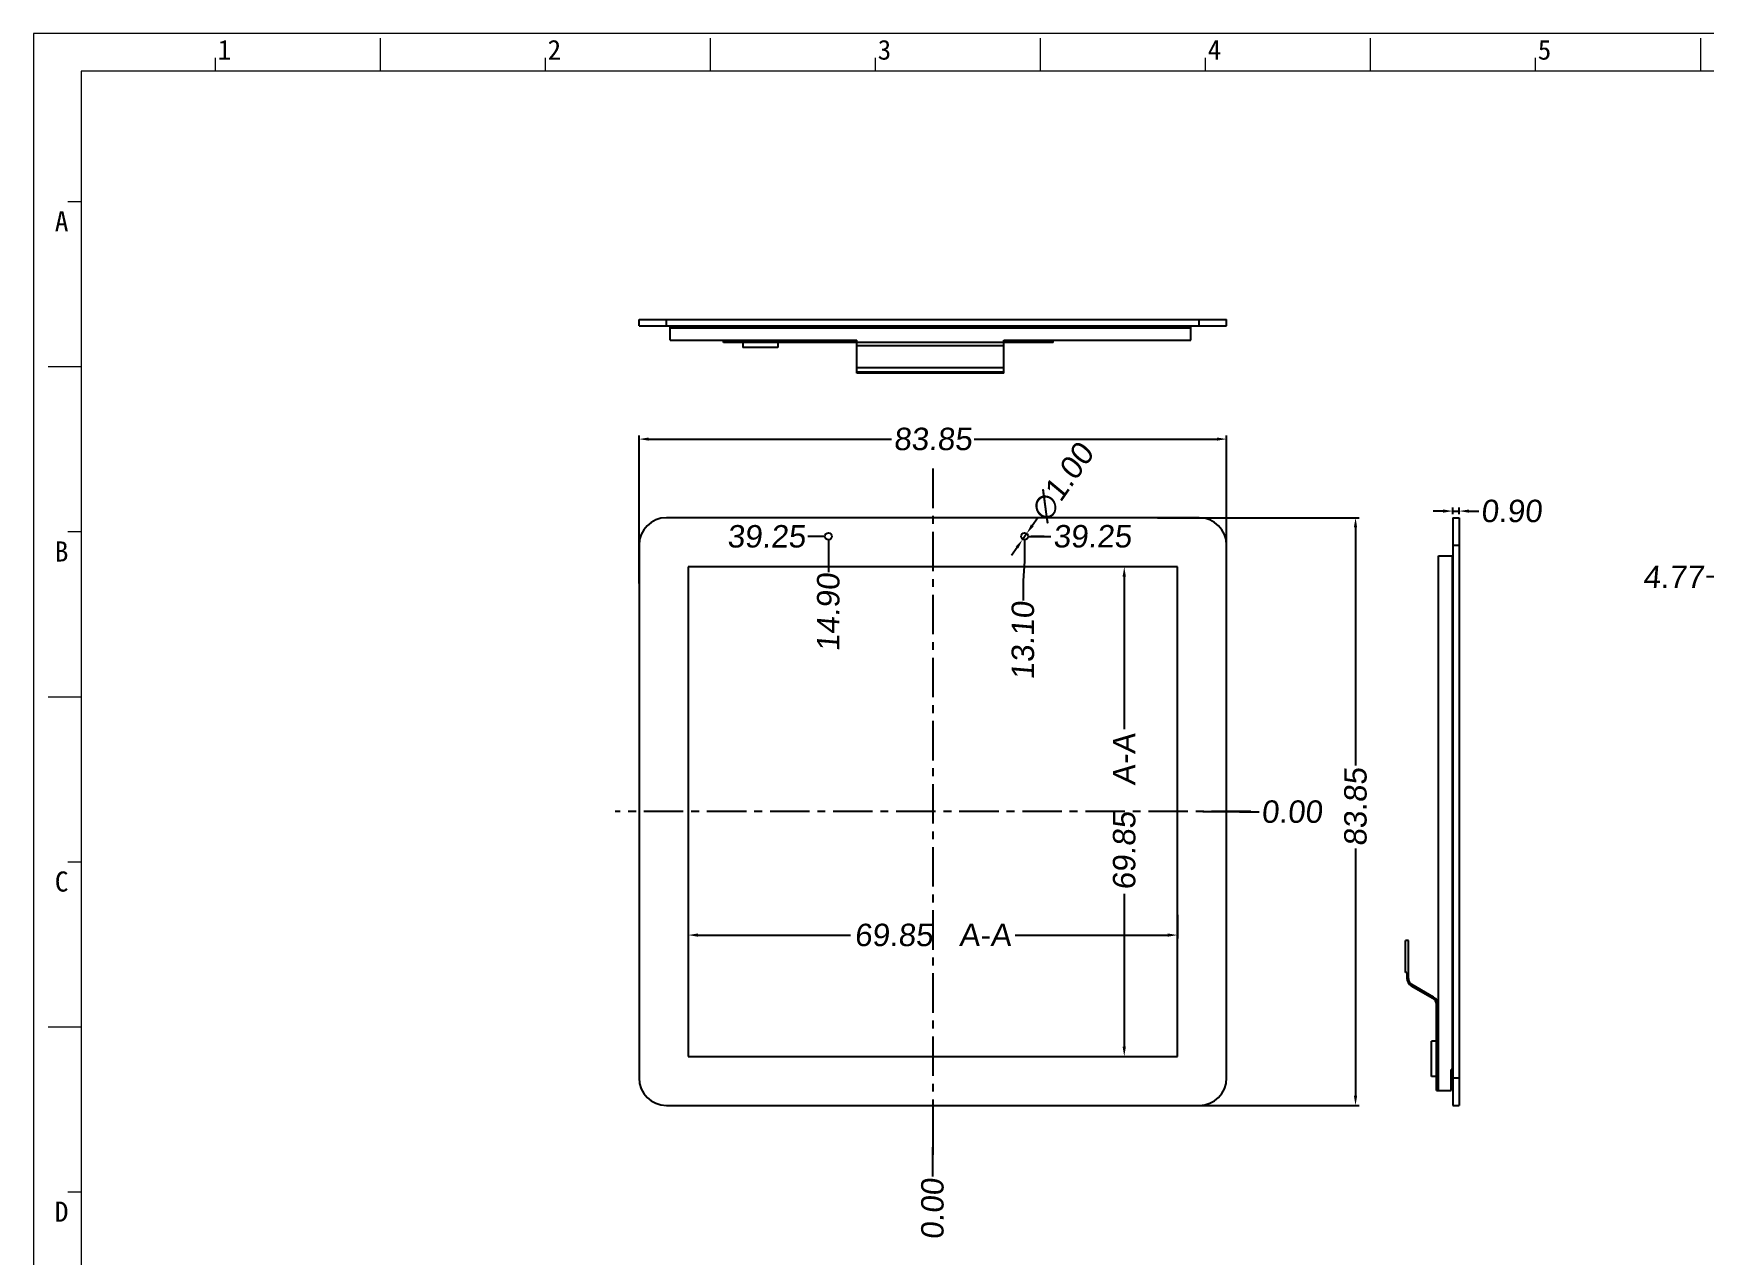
# Model space of a CAD drawing. Extents: x -144 to 4730, y -3845 to 502.
# Drawn here: x 1230.8 to 1469.1, y -3492.7 to -3318.5 of the extents above; entities that cross this region are included whole.
import ezdxf

# ---------------------------------------------------------------- set-up
doc = ezdxf.new("R2010")
doc.units = 0
doc.header["$LTSCALE"] = 15
doc.header["$MEASUREMENT"] = 0
doc.linetypes.add('CENTER', pattern=[0.6, 0.375, -0.075, 0.075, -0.075])
doc.layers.get('0').update_dxf_attribs({"linetype": 'CONTINUOUS'})
doc.layers.get('Defpoints').update_dxf_attribs({"linetype": 'CONTINUOUS'})
doc.layers.add('02___PRT_ALL_AXES', color=7, linetype='CONTINUOUS')
doc.layers.add('轮廊线', color=7, linetype='CONTINUOUS', lineweight=13)
doc.styles.get("Standard").update_dxf_attribs({"font": 'txt', "width": 0.8})
doc.styles.add('标准', font='arial.ttf', dxfattribs={"oblique": 5})
doc.dimstyles.new('MSTD', dxfattribs={"dimtxt": 3.2, "dimasz": 1.4, "dimexe": 0.5, "dimexo": 0.5, "dimgap": 0.5, "dimtad": 0, "dimzin": 1, "dimdsep": 46, "dimtxsty": '标准', "dimcen": 0, "dimclrd": 5, "dimclre": 5, "dimclrt": 3, "dimadec": 1, "dimazin": 2, "dimtfac": 0.5, "dimtmove": 0, "dimatfit": 3, "dimfxl": 0, "dimlwd": -1, "dimarcsym": 0})

# ---------------------------------------------------------------- blocks, each defined once
blk = doc.blocks.new('A4h')
at = {"layer": '轮廊线', "color": 7, "lineweight": 13}
for p, q in [((0, 175.72), (-257.52, 175.72)), ((-257.52, 175.72), (-257.52, 0)), ((-223.31, 172.01), (-223.31, 175.26)), ((-190.8, 172.01), (-190.8, 175.26)), ((-158.28, 172.01), (-158.28, 175.26)), ((-125.77, 172.01), (-125.77, 175.26)), ((-93.25, 172.01), (-93.25, 175.26)), ((-239.57, 172.01), (-239.57, 173.31)), ((-207.06, 172.01), (-207.06, 173.31)), ((-174.54, 172.01), (-174.54, 173.31)), ((-142.03, 172.01), (-142.03, 173.31)), ((-109.51, 172.01), (-109.51, 173.31)), ((-4.81, 172.01), (-252.81, 172.01)), ((-252.81, 172.01), (-252.81, 3.71)), ((-252.81, 159.12), (-254.11, 159.12)), ((-252.81, 142.86), (-256.06, 142.86)), ((-252.81, 126.61), (-254.11, 126.61)), ((-252.81, 110.35), (-256.06, 110.35)), ((-252.81, 94.09), (-254.11, 94.09)), ((-252.81, 77.83), (-256.06, 77.83)), ((-252.81, 61.58), (-254.11, 61.58))]:
    blk.add_line(p, q, dxfattribs=at)
at = {"layer": '轮廊线', "color": 7}
for s, height, p in [('1', 1.95, (-239.36, 173.13)), ('2', 1.95, (-206.85, 173.13)), ('3', 1.95, (-174.33, 173.13)), ('4', 1.95, (-141.82, 173.13)), ('5', 1.95, (-109.3, 173.13)), ('A', 1.98, (-255.41, 156.22)), ('B', 1.98, (-255.41, 123.7)), ('C', 1.98, (-255.41, 91.19)), ('D', 1.98, (-255.41, 58.67))]:
    blk.add_text(s, height=height, dxfattribs=at).set_placement(p)
blk = doc.blocks.new('*D347')
at = {"color": 5, "lineweight": -2}
blk.add_line((1344.2, -3390.8), (1344.2, -3395.4), dxfattribs=at)
at = {"layer": 'Defpoints', "color": 0, "lineweight": -3}
for p in [(1344.2, -3390.3), (1344.2, -3395.4), (1359.1, -3429.55)]:
    blk.add_point(p, dxfattribs=at)
at = {"color": 3, "lineweight": -2, "insert": (1344.2, -3401.14), "char_height": 3.2, "attachment_point": 5, "rotation": 90, "style": '标准'}
blk.add_mtext('14.90', dxfattribs=at)
blk = doc.blocks.new('*D350')
at = {"color": 5, "lineweight": -2}
blk.add_line((1343.7, -3390.3), (1341.25, -3390.3), dxfattribs=at)
at = {"layer": 'Defpoints', "color": 0, "lineweight": -3}
for p in [(1341.25, -3390.3), (1344.2, -3390.3), (1359.1, -3429.55)]:
    blk.add_point(p, dxfattribs=at)
at = {"color": 3, "lineweight": -2, "insert": (1335.34, -3390.3), "char_height": 3.2, "attachment_point": 5, "style": '标准'}
blk.add_mtext('39.25', dxfattribs=at)
blk = doc.blocks.new('*D352')
at = {"color": 5, "lineweight": -2}
for p, q in [((1470.89, -3393.55), (1470.89, -3396.56)), ((1475.66, -3393.4), (1475.66, -3396.56))]:
    blk.add_line(p, q, dxfattribs=at)
at = {"color": 5}
for p, q in [((1470.89, -3396.06), (1469.49, -3396.06)), ((1474.26, -3396.06), (1472.29, -3396.06))]:
    blk.add_line(p, q, dxfattribs=at)
for points in [[(1472.29, -3396.29), (1472.29, -3395.82), (1470.89, -3396.06)], [(1474.26, -3395.82), (1474.26, -3396.29), (1475.66, -3396.06)]]:
    blk.add_solid(points, dxfattribs=at)
at = {"layer": 'Defpoints', "color": 0, "lineweight": -3}
for p in [(1470.89, -3393.05), (1475.66, -3392.9), (1470.89, -3396.06)]:
    blk.add_point(p, dxfattribs=at)
at = {"color": 3, "lineweight": -2, "insert": (1464.77, -3396.06), "char_height": 3.2, "attachment_point": 5, "style": '标准'}
blk.add_mtext('4.77', dxfattribs=at)
blk = doc.blocks.new('*D358')
at = {"color": 5, "lineweight": -2}
for p, q in [((1317.18, -3397.03), (1317.18, -3375.91)), ((1401.03, -3401.29), (1401.03, -3375.91))]:
    blk.add_line(p, q, dxfattribs=at)
at = {"color": 5}
for p, q in [((1318.58, -3376.41), (1353.19, -3376.41)), ((1365.02, -3376.41), (1399.63, -3376.41))]:
    blk.add_line(p, q, dxfattribs=at)
for points in [[(1318.58, -3376.64), (1318.58, -3376.18), (1317.18, -3376.41)], [(1399.63, -3376.18), (1399.63, -3376.64), (1401.03, -3376.41)]]:
    blk.add_solid(points, dxfattribs=at)
at = {"layer": 'Defpoints', "color": 0, "lineweight": -3}
for p in [(1401.03, -3376.41), (1317.18, -3397.53), (1401.03, -3401.79)]:
    blk.add_point(p, dxfattribs=at)
at = {"color": 3, "lineweight": -2, "insert": (1359.1, -3376.41), "char_height": 3.2, "attachment_point": 5, "style": '标准'}
blk.add_mtext('83.85', dxfattribs=at)
blk = doc.blocks.new('*D359')
at = {"color": 5, "lineweight": -2}
for p, q in [((1391.18, -3387.62), (1419.92, -3387.62)), ((1392.3, -3471.47), (1419.92, -3471.47))]:
    blk.add_line(p, q, dxfattribs=at)
at = {"color": 5}
for p, q in [((1419.42, -3389.02), (1419.42, -3422.98)), ((1419.42, -3434.81), (1419.42, -3470.07))]:
    blk.add_line(p, q, dxfattribs=at)
for points in [[(1419.18, -3389.02), (1419.65, -3389.02), (1419.42, -3387.62)], [(1419.65, -3470.07), (1419.18, -3470.07), (1419.42, -3471.47)]]:
    blk.add_solid(points, dxfattribs=at)
at = {"layer": 'Defpoints', "color": 0, "lineweight": -3}
for p in [(1390.68, -3387.62), (1391.8, -3471.47), (1419.42, -3471.47)]:
    blk.add_point(p, dxfattribs=at)
at = {"color": 3, "lineweight": -2, "insert": (1419.42, -3428.89), "char_height": 3.2, "attachment_point": 5, "rotation": 90, "style": '标准'}
blk.add_mtext('83.85', dxfattribs=at)
blk = doc.blocks.new('*D360')
at = {"color": 5, "lineweight": -2}
for p, q in [((1397.65, -3429.55), (1400.06, -3429.55)), ((1400.06, -3429.55), (1402.86, -3429.57)), ((1402.86, -3429.57), (1405.66, -3429.57))]:
    blk.add_line(p, q, dxfattribs=at)
at = {"layer": 'Defpoints', "color": 0, "lineweight": -3}
for p in [(1359.1, -3429.55), (1397.15, -3429.55), (1405.66, -3429.57)]:
    blk.add_point(p, dxfattribs=at)
at = {"color": 3, "lineweight": -2, "insert": (1410.32, -3429.57), "char_height": 3.2, "attachment_point": 5, "style": '标准'}
blk.add_mtext('0.00', dxfattribs=at)
blk = doc.blocks.new('*D361')
at = {"color": 5, "lineweight": -2}
for p, q in [((1359.1, -3472.8), (1359.1, -3475.99)), ((1359.1, -3475.99), (1359.06, -3478.79)), ((1359.06, -3478.79), (1359.06, -3481.59))]:
    blk.add_line(p, q, dxfattribs=at)
at = {"layer": 'Defpoints', "color": 0, "lineweight": -3}
for p in [(1359.1, -3429.55), (1359.1, -3472.3), (1359.06, -3481.59)]:
    blk.add_point(p, dxfattribs=at)
at = {"color": 3, "lineweight": -2, "insert": (1359.06, -3486.24), "char_height": 3.2, "attachment_point": 5, "rotation": 90, "style": '标准'}
blk.add_mtext('0.00', dxfattribs=at)
blk = doc.blocks.new('*D362')
at = {"color": 5, "lineweight": -2}
for p, q in [((1372.7, -3390.3), (1375, -3390.3)), ((1375, -3390.3), (1373.14, -3390.29)), ((1373.14, -3390.29), (1375.94, -3390.29))]:
    blk.add_line(p, q, dxfattribs=at)
at = {"layer": 'Defpoints', "color": 0, "lineweight": -3}
for p in [(1372.2, -3390.3), (1375.94, -3390.29), (1359.1, -3429.55)]:
    blk.add_point(p, dxfattribs=at)
at = {"color": 3, "lineweight": -2, "insert": (1381.85, -3390.29), "char_height": 3.2, "attachment_point": 5, "style": '标准'}
blk.add_mtext('39.25', dxfattribs=at)
blk = doc.blocks.new('*D363')
at = {"color": 5, "lineweight": -2}
for p, q in [((1372.2, -3390.8), (1372.2, -3393.84)), ((1372.2, -3393.84), (1371.97, -3396.64)), ((1371.97, -3396.64), (1371.97, -3399.44))]:
    blk.add_line(p, q, dxfattribs=at)
at = {"layer": 'Defpoints', "color": 0, "lineweight": -3}
for p in [(1372.2, -3390.3), (1371.97, -3399.44), (1359.1, -3429.55)]:
    blk.add_point(p, dxfattribs=at)
at = {"color": 3, "lineweight": -2, "insert": (1371.97, -3405.18), "char_height": 3.2, "attachment_point": 5, "rotation": 90, "style": '标准'}
blk.add_mtext('13.10', dxfattribs=at)
blk = doc.blocks.new('*D364')
at = {"color": 5}
for p, q in [((1373.29, -3388.74), (1374.09, -3387.59)), ((1371.92, -3390.71), (1372.49, -3389.88)), ((1371.12, -3391.85), (1370.32, -3393))]:
    blk.add_line(p, q, dxfattribs=at)
for points in [[(1373.48, -3388.87), (1373.1, -3388.6), (1372.49, -3389.88)], [(1370.93, -3391.72), (1371.31, -3391.99), (1371.92, -3390.71)]]:
    blk.add_solid(points, dxfattribs=at)
at = {"layer": 'Defpoints', "color": 0, "lineweight": -3}
for p in [(1371.92, -3390.71), (1372.49, -3389.88)]:
    blk.add_point(p, dxfattribs=at)
at = {"color": 3, "lineweight": -2, "insert": (1377.6, -3382.55), "char_height": 3.2, "attachment_point": 5, "rotation": 55.139, "style": '标准'}
blk.add_mtext('∅1.00', dxfattribs=at)
blk = doc.blocks.new('*D365')
at = {"color": 5, "lineweight": -2}
for p, q in [((1324.18, -3444.27), (1324.18, -3447.66)), ((1394.03, -3444.27), (1394.03, -3447.66))]:
    blk.add_line(p, q, dxfattribs=at)
at = {"color": 5}
for p, q in [((1325.58, -3447.16), (1347.36, -3447.16)), ((1370.84, -3447.16), (1392.63, -3447.16))]:
    blk.add_line(p, q, dxfattribs=at)
for points in [[(1325.58, -3447.39), (1325.58, -3446.93), (1324.18, -3447.16)], [(1392.63, -3446.93), (1392.63, -3447.39), (1394.03, -3447.16)]]:
    blk.add_solid(points, dxfattribs=at)
at = {"layer": 'Defpoints', "color": 0, "lineweight": -3}
for p in [(1324.18, -3443.77), (1394.03, -3443.77), (1394.03, -3447.16)]:
    blk.add_point(p, dxfattribs=at)
at = {"color": 3, "lineweight": -2, "insert": (1359.1, -3447.16), "char_height": 3.2, "attachment_point": 5, "style": '标准'}
blk.add_mtext('69.85   A-A', dxfattribs=at)
blk = doc.blocks.new('*D366')
at = {"color": 5, "lineweight": -2}
for p, q in [((1387.41, -3394.62), (1385.92, -3394.62)), ((1385.57, -3464.47), (1386.92, -3464.47))]:
    blk.add_line(p, q, dxfattribs=at)
at = {"color": 5}
for p, q in [((1386.42, -3396.02), (1386.42, -3417.8)), ((1386.42, -3441.29), (1386.42, -3463.07))]:
    blk.add_line(p, q, dxfattribs=at)
for points in [[(1386.18, -3396.02), (1386.65, -3396.02), (1386.42, -3394.62)], [(1386.65, -3463.07), (1386.18, -3463.07), (1386.42, -3464.47)]]:
    blk.add_solid(points, dxfattribs=at)
at = {"layer": 'Defpoints', "color": 0, "lineweight": -3}
for p in [(1387.91, -3394.62), (1385.07, -3464.47), (1386.42, -3464.47)]:
    blk.add_point(p, dxfattribs=at)
at = {"color": 3, "lineweight": -2, "insert": (1386.42, -3429.55), "char_height": 3.2, "attachment_point": 5, "rotation": 90, "style": '标准'}
blk.add_mtext('69.85   A-A', dxfattribs=at)
blk = doc.blocks.new('*D376')
at = {"color": 5, "lineweight": -2}
for p, q in [((1433.31, -3387.12), (1433.31, -3386.18)), ((1434.21, -3387.12), (1434.21, -3386.18))]:
    blk.add_line(p, q, dxfattribs=at)
at = {"color": 5}
for p, q in [((1431.91, -3386.68), (1430.51, -3386.68)), ((1433.31, -3386.68), (1434.21, -3386.68)), ((1435.61, -3386.68), (1437.01, -3386.68))]:
    blk.add_line(p, q, dxfattribs=at)
for points in [[(1431.91, -3386.45), (1431.91, -3386.91), (1433.31, -3386.68)], [(1435.61, -3386.91), (1435.61, -3386.45), (1434.21, -3386.68)]]:
    blk.add_solid(points, dxfattribs=at)
at = {"layer": 'Defpoints', "color": 0, "lineweight": -3}
for p in [(1433.31, -3387.62), (1434.21, -3386.68), (1434.21, -3387.62)]:
    blk.add_point(p, dxfattribs=at)
at = {"color": 3, "lineweight": -2, "insert": (1441.66, -3386.68), "char_height": 3.2, "attachment_point": 5, "style": '标准'}
blk.add_mtext('0.90', dxfattribs=at)

msp = doc.modelspace()

# ---------------------------------------------------------------- linework, layer by layer
at = {"color": 7, "linetype": 'Continuous'}
for p, q in [((1317.178, -3360.27), (1317.178, -3359.37)), ((1317.178, -3359.37), (1401.028, -3359.37)), ((1321.103, -3360.27), (1321.103, -3359.37)), ((1397.103, -3360.27), (1397.103, -3359.37)), ((1401.028, -3360.27), (1401.028, -3359.37)), ((1317.178, -3360.27), (1401.028, -3360.27)), ((1321.603, -3362.32), (1321.603, -3360.32)), ((1321.603, -3360.32), (1395.903, -3360.32)), ((1321.603, -3360.52), (1395.903, -3360.52)), ((1321.603, -3362.32), (1348.253, -3362.32)), ((1329.253, -3362.62), (1329.253, -3362.42)), ((1348.253, -3362.42), (1329.253, -3362.42)), ((1376.253, -3362.62), (1329.253, -3362.62)), ((1332.003, -3362.32), (1332.003, -3362.42)), ((1332.003, -3362.62), (1332.003, -3363.32)), ((1337.003, -3362.32), (1337.003, -3362.42)), ((1337.003, -3362.62), (1337.003, -3363.32)), ((1339.753, -3362.62), (1339.753, -3362.42)), ((1341.253, -3362.62), (1341.253, -3362.42)), ((1348.253, -3362.42), (1348.253, -3362.32)), ((1348.253, -3367.02), (1348.253, -3362.62)), ((1369.253, -3362.42), (1369.253, -3362.32)), ((1369.253, -3362.32), (1395.903, -3362.32)), ((1376.253, -3362.42), (1369.253, -3362.42)), ((1369.253, -3367.02), (1369.253, -3362.62)), ((1376.253, -3362.62), (1376.253, -3362.42)), ((1395.903, -3362.32), (1395.903, -3360.32)), ((1337.003, -3363.32), (1332.003, -3363.32)), ((1369.253, -3363.12), (1348.253, -3363.12)), ((1348.253, -3366.22), (1369.253, -3366.22)), ((1348.253, -3366.82), (1369.253, -3366.82)), ((1369.253, -3367.02), (1348.253, -3367.02)), ((1397.103, -3387.62), (1321.103, -3387.62)), ((1433.307, -3387.62), (1433.307, -3471.47)), ((1433.307, -3387.62), (1434.207, -3387.62)), ((1434.207, -3387.62), (1434.207, -3471.47)), ((1317.178, -3391.545), (1317.178, -3467.545)), ((1401.028, -3467.545), (1401.028, -3391.545)), ((1431.257, -3469.345), (1431.257, -3393.045)), ((1431.257, -3393.045), (1433.257, -3393.045)), ((1433.257, -3466.345), (1433.257, -3393.045)), ((1433.307, -3391.545), (1434.207, -3391.545)), ((1324.178, -3394.62), (1324.178, -3464.47)), ((1394.028, -3394.62), (1324.178, -3394.62)), ((1394.028, -3464.47), (1394.028, -3394.62)), ((1426.957, -3447.92), (1426.557, -3447.92)), ((1426.557, -3452.52), (1426.557, -3447.92)), ((1426.957, -3453.343), (1426.957, -3447.92)), ((1426.757, -3452.52), (1426.557, -3452.52)), ((1426.757, -3452.52), (1426.757, -3453.343)), ((1427.357, -3454.382), (1430.457, -3456.172)), ((1430.557, -3455.999), (1427.457, -3454.209)), ((1430.957, -3469.345), (1430.957, -3457.038)), ((1430.957, -3457.345), (1431.157, -3457.345)), ((1431.157, -3469.345), (1431.157, -3457.038)), ((1430.957, -3459.345), (1431.157, -3459.345)), ((1430.957, -3462.316), (1430.257, -3462.316)), ((1430.257, -3467.316), (1430.257, -3462.316)), ((1431.257, -3462.316), (1431.157, -3462.316)), ((1324.178, -3464.47), (1394.028, -3464.47)), ((1430.957, -3467.316), (1430.257, -3467.316)), ((1431.257, -3467.316), (1431.157, -3467.316)), ((1433.257, -3466.345), (1433.057, -3466.345)), ((1433.057, -3469.345), (1433.057, -3466.345)), ((1430.957, -3469.345), (1433.057, -3469.345)), ((1431.257, -3469.145), (1431.157, -3469.145)), ((1433.307, -3467.545), (1434.207, -3467.545)), ((1321.103, -3471.47), (1397.103, -3471.47)), ((1433.307, -3471.47), (1434.207, -3471.47))]:
    msp.add_line(p, q, dxfattribs=at)
at = {"color": 1, "linetype": 'CENTER'}
for p, q in [((1359.103, -3380.617), (1359.103, -3478.954)), ((1404.5, -3429.545), (1313.8, -3429.545))]:
    msp.add_line(p, q, dxfattribs=at)
at = {"color": 7, "linetype": 'Continuous'}
for centre, radius, start, end in [((1321.103, -3391.545), 3.925, 90, 180), ((1397.103, -3391.545), 3.925, 0, 90), ((1427.957, -3453.343), 1.2, 180, 240), ((1427.957, -3453.343), 1, 180, 240), ((1429.957, -3457.038), 1, 0, 60), ((1429.957, -3457.038), 1.2, 0, 60), ((1321.103, -3467.545), 3.925, 180, 270), ((1397.103, -3467.545), 3.925, 270, 0)]:
    msp.add_arc(centre, radius, start, end, dxfattribs=at)
at = {"layer": '02___PRT_ALL_AXES', "color": 7, "linetype": 'Continuous'}
for centre in [(1344.203, -3390.295), (1372.203, -3390.295)]:
    msp.add_circle(centre, 0.5, dxfattribs=at)

# ---------------------------------------------------------------- block references
at = {"layer": '轮廊线', "ltscale": 0.5, "xscale": 1.448249236796528, "yscale": 1.448249236794847, "zscale": 1.44824923679417}
msp.add_blockref('A4h', (1603.716, -3573.02), dxfattribs=at)

# ---------------------------------------------------------------- dimensions: what is measured, and where the dimension line sits
for base, p1, p2, picture, middle in [((1401.028, -3376.409), (1317.178, -3397.534), (1401.028, -3401.79), '*D358', (1359.103, -3376.409)), ((1434.207, -3386.68), (1433.307, -3387.62), (1434.207, -3387.62), '*D376', (1441.657, -3386.68)), ((1470.888, -3396.057), (1475.658, -3392.895), (1470.888, -3393.045), '*D352', (1464.767, -3396.057))]:
    dim = msp.add_linear_dim(base=base, p1=p1, p2=p2, dimstyle='MSTD')
    dim.commit()
    dim.dimension.update_dxf_attribs({"geometry": picture, "text_midpoint": middle})
dim = msp.add_diameter_dim_2p(p1=(1371.917, -3390.706), p2=(1372.489, -3389.885), dimstyle='MSTD')
dim.commit()
dim.dimension.update_dxf_attribs({"geometry": '*D364', "text_midpoint": (1377.599, -3382.549), "dimtype": 163})
for feature_location, offset, dtype, origin, picture, middle in [((1344.203, -3390.295), (-2.957, 0), 0, (1359.103, -3429.545), '*D350', (1335.336, -3390.295)), ((1372.203, -3390.295), (3.734, 0.008), 0, (1359.103, -3429.545), '*D362', (1381.847, -3390.287)), ((1344.203, -3390.295), (0, -5.1), 1, (1359.103, -3429.545), '*D347', (1344.203, -3401.139)), ((1372.203, -3390.295), (-0.237, -9.14), 1, (1359.103, -3429.545), '*D363', (1371.966, -3405.179)), ((1397.153923292, -3429.545268513), (8.51093797, -0.021783587), 0, (1359.103194471, -3429.545268513), '*D360', (1410.315475177, -3429.567052101)), ((1359.103194471, -3472.29556211), (-0.044086918, -9.295642084), 1, (1359.103194471, -3429.545268513), '*D361', (1359.059107553, -3486.24181811))]:
    dim = msp.add_ordinate_dim(feature_location=feature_location, offset=offset, dtype=dtype, origin=origin, dimstyle='MSTD')
    dim.commit()
    dim.dimension.update_dxf_attribs({"geometry": picture, "text_midpoint": middle})
dim = msp.add_linear_dim(base=(1419.417, -3471.47), p1=(1390.679, -3387.62), p2=(1391.8, -3471.47), angle=90, dimstyle='MSTD')
dim.commit()
dim.dimension.update_dxf_attribs({"geometry": '*D359', "text_midpoint": (1419.417, -3428.894), "dimtype": 160})
dim = msp.add_linear_dim(base=(1386.415, -3464.47), p1=(1387.913, -3394.62), p2=(1385.068, -3464.47), angle=90, dimstyle='MSTD', override={"dimpost": '   A-A'})
dim.commit()
dim.dimension.update_dxf_attribs({"geometry": '*D366', "text_midpoint": (1386.415, -3429.545)})
dim = msp.add_linear_dim(base=(1394.028, -3447.159), p1=(1324.178, -3443.771), p2=(1394.028, -3443.771), dimstyle='MSTD', override={"dimpost": '   A-A'})
dim.commit()
dim.dimension.update_dxf_attribs({"geometry": '*D365', "text_midpoint": (1359.103, -3447.159)})

doc.saveas('drawing.dxf')
